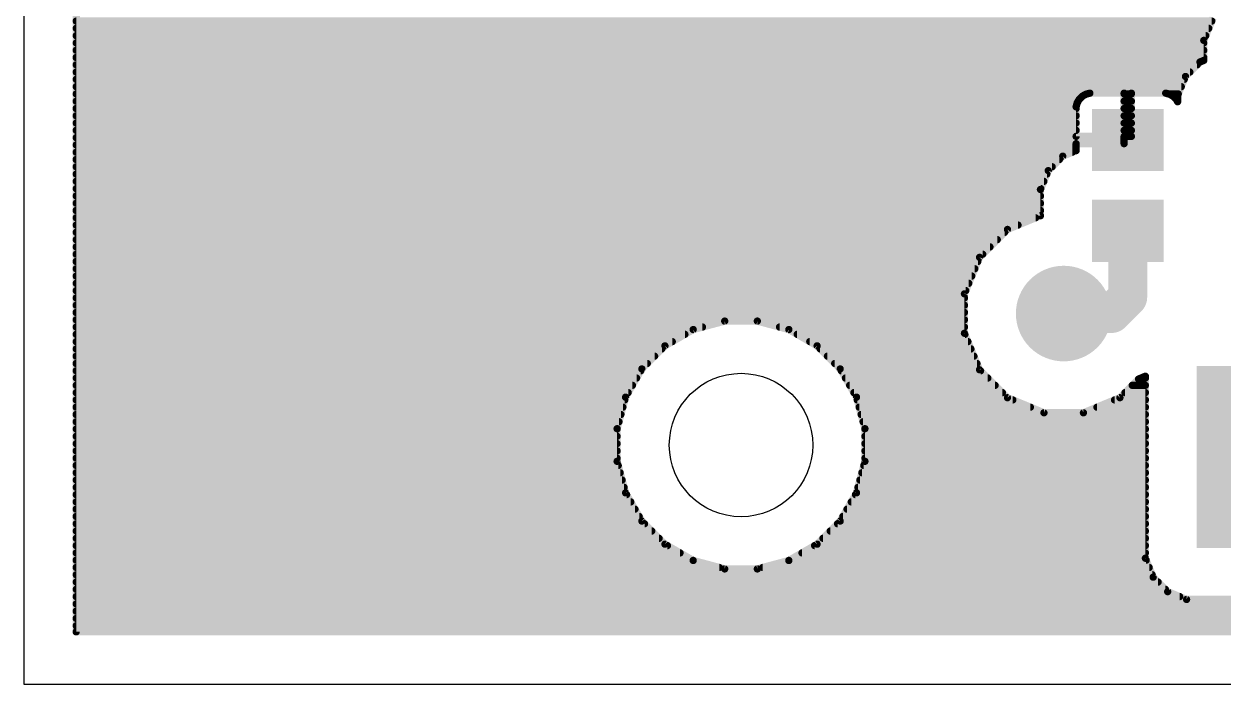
# Model space of a CAD drawing. Extents: x 0 to 75, y 0 to 35.
# Drawn here: x 0 to 25.08, y 0 to 13.81 of the extents above; entities that cross this region are included whole.
import ezdxf

# ---------------------------------------------------------------- set-up
doc = ezdxf.new("R2010")
doc.units = 0
for name, color, linetype in [('1', 12, 'CONTINUOUS'), ('18', 110, 'CONTINUOUS'), ('20', 31, 'CONTINUOUS')]:
    doc.layers.add(name, color=color, linetype=linetype)

# ---------------------------------------------------------------- blocks, each defined once
blk = doc.blocks.new('RECT')
blk.add_solid([(-0.5, -0.5), (0.5, -0.5), (-0.5, 0.5), (0.5, 0.5)])
blk = doc.blocks.new('ROUNDV')
at = {"const_width": 0.5}
blk.add_lwpolyline([(0, -0.25, 1), (0, 0.25, 1), (0, -0.25)], format="xyb", dxfattribs=at)

msp = doc.modelspace()

# ---------------------------------------------------------------- linework, layer by layer
at = {"layer": '1'}
for points, const_width in [([(1.0922, 1.0922), (1.0922, 33.9078)], 0.1524), ([(1.0922, 13.8684), (24.8479, 13.8684)], 0.1524), ([(24.8754, 13.9347), (24.6806, 13.4645)], 0.1524), ([(1.0922, 13.716), (24.7848, 13.716)], 0.1524), ([(1.0922, 13.5636), (24.7217, 13.5636)], 0.1524), ([(1.0922, 13.4112), (24.6806, 13.4112)], 0.1524), ([(1.0922, 13.2588), (24.6806, 13.2588)], 0.1524), ([(24.6806, 13.4645), (24.6806, 13.0456)], 0.1524), ([(1.0922, 13.1064), (24.6806, 13.1064)], 0.1524), ([(24.6004, 13.0124), (24.2976, 12.7096)], 0.1524), ([(24.6806, 13.0456), (24.6004, 13.0124)], 0.1524), ([(1.0922, 12.954), (24.542, 12.954)], 0.1524), ([(1.0922, 12.8016), (24.3896, 12.8016)], 0.1524), ([(1.0922, 12.6492), (24.2726, 12.6492)], 0.1524), ([(1.0922, 12.4968), (24.2095, 12.4968)], 0.1524), ([(24.2976, 12.7096), (24.1338, 12.3141)], 0.1524), ([(1.0922, 12.3444), (22.2376, 12.3444)], 0.1524), ([(22.0758, 12.2327), (22.0323, 12.1575)], 0.1524), ([(22.1373, 12.2942), (22.0758, 12.2327)], 0.1524), ([(22.2125, 12.3377), (22.1373, 12.2942)], 0.1524), ([(22.2965, 12.3602), (22.2125, 12.3377)], 0.1524), ([(23.0138, 12.3602), (22.2965, 12.3602)], 0.1524), ([(23.0138, 11.4562), (23.0138, 12.3602)], 0.1524), ([(23.0138, 12.3444), (23.1662, 12.3444)], 0.1524), ([(23.8835, 12.3602), (23.1662, 12.3602)], 0.1524), ([(23.1662, 12.3602), (23.1662, 11.4562)], 0.1524), ([(23.9674, 12.3377), (23.8835, 12.3602)], 0.1524), ([(23.9424, 12.3444), (24.1464, 12.3444)], 0.1524), ([(24.0427, 12.2942), (23.9674, 12.3377)], 0.1524), ([(24.1042, 12.2327), (24.0427, 12.2942)], 0.1524), ([(24.1338, 12.1815), (24.1042, 12.2327)], 0.1524), ([(24.1338, 12.3141), (24.1338, 12.1815)], 0.1524), ([(1.0922, 12.192), (22.0523, 12.192)], 0.1524), ([(1.0922, 12.0396), (22.0098, 12.0396)], 0.1524), ([(22.0323, 12.1575), (22.0098, 12.0735)], 0.1524), ([(22.0098, 12.0735), (22.0098, 11.4562)], 0.1524), ([(23.0138, 12.192), (23.1662, 12.192)], 0.1524), ([(23.0138, 12.0396), (23.1662, 12.0396)], 0.1524), ([(24.1277, 12.192), (24.1338, 12.192)], 0.1524), ([(1.0922, 11.8872), (22.0098, 11.8872)], 0.1524), ([(1.0922, 11.7348), (22.0098, 11.7348)], 0.1524), ([(23.0138, 11.8872), (23.1662, 11.8872)], 0.1524), ([(23.0138, 11.7348), (23.1662, 11.7348)], 0.1524), ([(1.0922, 11.5824), (22.0098, 11.5824)], 0.1524), ([(23.0138, 11.5824), (23.1662, 11.5824)], 0.1524), ([(1.0922, 11.43), (23.0138, 11.43)], 0.1524), ([(1.0922, 11.2776), (22.0098, 11.2776)], 0.1524), ([(22.0098, 11.4562), (23.0138, 11.4562)], 0.1524), ([(23.0138, 11.3038), (22.0098, 11.3038)], 0.1524), ([(22.0098, 11.3038), (22.0098, 11.1581)], 0.1524), ([(23.1662, 11.4562), (23.0138, 11.4562)], 0.1524), ([(23.0138, 11.4562), (23.0138, 11.3038)], 0.1524), ([(1.0922, 11.1252), (21.9304, 11.1252)], 0.1524), ([(1.0922, 10.9728), (21.6608, 10.9728)], 0.1524), ([(21.7304, 11.0424), (21.4276, 10.7396)], 0.1524), ([(22.0098, 11.1581), (21.7304, 11.0424)], 0.1524), ([(1.0922, 10.8204), (21.5084, 10.8204)], 0.1524), ([(21.4276, 10.7396), (21.2638, 10.3441)], 0.1524), ([(1.0922, 10.668), (21.398, 10.668)], 0.1524), ([(1.0922, 10.5156), (21.3349, 10.5156)], 0.1524), ([(1.0922, 10.3632), (21.2717, 10.3632)], 0.1524), ([(1.0922, 10.2108), (21.2638, 10.2108)], 0.1524), ([(21.2638, 10.3441), (21.2638, 9.7959)], 0.1524), ([(1.0922, 10.0584), (21.2638, 10.0584)], 0.1524), ([(1.0922, 9.906), (21.2638, 9.906)], 0.1524), ([(1.0922, 9.7536), (21.1618, 9.7536)], 0.1524), ([(21.2638, 9.7959), (20.5739, 9.5101)], 0.1524), ([(23.09, 8.09), (23.09, 9.48)], 0.8128), ([(1.0922, 9.6012), (20.7938, 9.6012)], 0.1524), ([(20.5739, 9.5101), (19.9899, 8.9261)], 0.1524), ([(1.0922, 9.4488), (20.5126, 9.4488)], 0.1524), ([(1.0922, 9.2964), (20.3602, 9.2964)], 0.1524), ([(1.0922, 9.144), (20.2078, 9.144)], 0.1524), ([(1.0922, 8.9916), (20.0554, 8.9916)], 0.1524), ([(1.0922, 8.8392), (19.9539, 8.8392)], 0.1524), ([(19.9899, 8.9261), (19.6738, 8.163)], 0.1524), ([(1.0922, 8.6868), (19.8908, 8.6868)], 0.1524), ([(1.0922, 8.5344), (19.8276, 8.5344)], 0.1524), ([(1.0922, 8.382), (19.7645, 8.382)], 0.1524), ([(1.0922, 8.2296), (19.7014, 8.2296)], 0.1524), ([(22.75, 7.75), (23.09, 8.09)], 0.8128), ([(1.0922, 8.0772), (19.6738, 8.0772)], 0.1524), ([(19.6738, 8.163), (19.6738, 7.337)], 0.1524), ([(21.75, 7.75), (22.75, 7.75)], 0.8128), ([(1.0922, 7.9248), (19.6738, 7.9248)], 0.1524), ([(1.0922, 7.7724), (19.6738, 7.7724)], 0.1524), ([(1.0922, 7.62), (19.6738, 7.62)], 0.1524), ([(1.0922, 7.4676), (14.1937, 7.4676)], 0.1524), ([(14.6587, 7.5922), (13.9994, 7.4155)], 0.1524), ([(15.3413, 7.5922), (14.6587, 7.5922)], 0.1524), ([(16.0006, 7.4155), (15.3413, 7.5922)], 0.1524), ([(15.8063, 7.4676), (19.6738, 7.4676)], 0.1524), ([(1.0922, 7.3152), (13.8256, 7.3152)], 0.1524), ([(13.9994, 7.4155), (13.4084, 7.0743)], 0.1524), ([(16.5916, 7.0743), (16.0006, 7.4155)], 0.1524), ([(16.1744, 7.3152), (19.6828, 7.3152)], 0.1524), ([(19.6738, 7.337), (19.9899, 6.5739)], 0.1524), ([(1.0922, 7.1628), (13.5617, 7.1628)], 0.1524), ([(1.0922, 7.0104), (13.3445, 7.0104)], 0.1524), ([(13.4084, 7.0743), (12.9257, 6.5916)], 0.1524), ([(16.4383, 7.1628), (19.746, 7.1628)], 0.1524), ([(17.0743, 6.5916), (16.5916, 7.0743)], 0.1524), ([(16.6555, 7.0104), (19.8091, 7.0104)], 0.1524), ([(1.0922, 6.858), (13.1921, 6.858)], 0.1524), ([(1.0922, 6.7056), (13.0397, 6.7056)], 0.1524), ([(16.8079, 6.858), (19.8722, 6.858)], 0.1524), ([(16.9603, 6.7056), (19.9353, 6.7056)], 0.1524), ([(1.0922, 6.5532), (12.9035, 6.5532)], 0.1524), ([(12.9257, 6.5916), (12.5845, 6.0006)], 0.1524), ([(17.4155, 6.0006), (17.0743, 6.5916)], 0.1524), ([(17.0965, 6.5532), (20.0106, 6.5532)], 0.1524), ([(19.9899, 6.5739), (20.5739, 5.9899)], 0.1524), ([(1.0922, 6.4008), (12.8155, 6.4008)], 0.1524), ([(1.0922, 6.2484), (12.7276, 6.2484)], 0.1524), ([(17.1845, 6.4008), (20.163, 6.4008)], 0.1524), ([(17.2724, 6.2484), (20.3154, 6.2484)], 0.1524), ([(22.9261, 5.9899), (23.3158, 6.3796)], 0.1524), ([(23.1846, 6.2484), (23.4586, 6.2484)], 0.1524), ([(23.3158, 6.3796), (23.4586, 6.4388)], 0.1524), ([(23.367, 6.4008), (23.4586, 6.4008)], 0.1524), ([(23.4586, 6.4388), (23.4586, 2.6309)], 0.1524), ([(1.0922, 6.096), (12.6396, 6.096)], 0.1524), ([(12.5845, 6.0006), (12.4078, 5.3413)], 0.1524), ([(17.3604, 6.096), (20.4678, 6.096)], 0.1524), ([(17.5922, 5.3413), (17.4155, 6.0006)], 0.1524), ([(20.5739, 5.9899), (21.337, 5.6738)], 0.1524), ([(22.163, 5.6738), (22.9261, 5.9899)], 0.1524), ([(23.0322, 6.096), (23.4586, 6.096)], 0.1524), ([(1.0922, 5.9436), (12.5692, 5.9436)], 0.1524), ([(1.0922, 5.7912), (12.5284, 5.7912)], 0.1524), ([(17.4308, 5.9436), (20.6857, 5.9436)], 0.1524), ([(17.4716, 5.7912), (21.0536, 5.7912)], 0.1524), ([(22.4464, 5.7912), (23.4586, 5.7912)], 0.1524), ([(22.8143, 5.9436), (23.4586, 5.9436)], 0.1524), ([(1.0922, 5.6388), (12.4875, 5.6388)], 0.1524), ([(1.0922, 5.4864), (12.4467, 5.4864)], 0.1524), ([(17.5125, 5.6388), (23.4586, 5.6388)], 0.1524), ([(17.5533, 5.4864), (23.4586, 5.4864)], 0.1524), ([(21.337, 5.6738), (22.163, 5.6738)], 0.1524), ([(1.0922, 5.334), (12.4078, 5.334)], 0.1524), ([(12.4078, 5.3413), (12.4078, 4.6587)], 0.1524), ([(17.5922, 4.6587), (17.5922, 5.3413)], 0.1524), ([(17.5922, 5.334), (23.4586, 5.334)], 0.1524), ([(1.0922, 5.1816), (12.4078, 5.1816)], 0.1524), ([(1.0922, 5.0292), (12.4078, 5.0292)], 0.1524), ([(17.5922, 5.1816), (23.4586, 5.1816)], 0.1524), ([(17.5922, 5.0292), (23.4586, 5.0292)], 0.1524), ([(1.0922, 4.8768), (12.4078, 4.8768)], 0.1524), ([(1.0922, 4.7244), (12.4078, 4.7244)], 0.1524), ([(17.5922, 4.8768), (23.4586, 4.8768)], 0.1524), ([(17.5922, 4.7244), (23.4586, 4.7244)], 0.1524), ([(1.0922, 4.572), (12.431, 4.572)], 0.1524), ([(12.4078, 4.6587), (12.5845, 3.9994)], 0.1524), ([(17.4155, 3.9994), (17.5922, 4.6587)], 0.1524), ([(17.569, 4.572), (23.4586, 4.572)], 0.1524), ([(1.0922, 4.4196), (12.4719, 4.4196)], 0.1524), ([(1.0922, 4.2672), (12.5127, 4.2672)], 0.1524), ([(17.4873, 4.2672), (23.4586, 4.2672)], 0.1524), ([(17.5281, 4.4196), (23.4586, 4.4196)], 0.1524), ([(1.0922, 4.1148), (12.5535, 4.1148)], 0.1524), ([(1.0922, 3.9624), (12.6058, 3.9624)], 0.1524), ([(12.5845, 3.9994), (12.9257, 3.4083)], 0.1524), ([(17.0743, 3.4083), (17.4155, 3.9994)], 0.1524), ([(17.3942, 3.9624), (23.4586, 3.9624)], 0.1524), ([(17.4465, 4.1148), (23.4586, 4.1148)], 0.1524), ([(1.0922, 3.81), (12.6938, 3.81)], 0.1524), ([(17.3062, 3.81), (23.4586, 3.81)], 0.1524), ([(1.0922, 3.6576), (12.7818, 3.6576)], 0.1524), ([(1.0922, 3.5052), (12.8698, 3.5052)], 0.1524), ([(17.1302, 3.5052), (23.4586, 3.5052)], 0.1524), ([(17.2182, 3.6576), (23.4586, 3.6576)], 0.1524), ([(1.0922, 3.3528), (12.9813, 3.3528)], 0.1524), ([(1.0922, 3.2004), (13.1337, 3.2004)], 0.1524), ([(12.9257, 3.4083), (13.4084, 2.9257)], 0.1524), ([(16.5916, 2.9257), (17.0743, 3.4083)], 0.1524), ([(16.8663, 3.2004), (23.4586, 3.2004)], 0.1524), ([(17.0187, 3.3528), (23.4586, 3.3528)], 0.1524), ([(1.0922, 3.048), (13.2861, 3.048)], 0.1524), ([(16.7139, 3.048), (23.4586, 3.048)], 0.1524), ([(1.0922, 2.8956), (13.4605, 2.8956)], 0.1524), ([(1.0922, 2.7432), (13.7245, 2.7432)], 0.1524), ([(13.4084, 2.9257), (13.9994, 2.5845)], 0.1524), ([(16.0006, 2.5845), (16.5916, 2.9257)], 0.1524), ([(16.2755, 2.7432), (23.4586, 2.7432)], 0.1524), ([(16.5395, 2.8956), (23.4586, 2.8956)], 0.1524), ([(1.0922, 2.5908), (13.9885, 2.5908)], 0.1524), ([(1.0922, 2.4384), (14.5445, 2.4384)], 0.1524), ([(13.9994, 2.5845), (14.6587, 2.4078)], 0.1524), ([(15.3413, 2.4078), (16.0006, 2.5845)], 0.1524), ([(15.4555, 2.4384), (23.5383, 2.4384)], 0.1524), ([(16.0115, 2.5908), (23.4752, 2.5908)], 0.1524), ([(23.4586, 2.6309), (23.6224, 2.2354)], 0.1524), ([(1.0922, 2.286), (23.6015, 2.286)], 0.1524), ([(14.6587, 2.4078), (15.3413, 2.4078)], 0.1524), ([(23.6224, 2.2354), (23.9252, 1.9326)], 0.1524), ([(1.0922, 2.1336), (23.7242, 2.1336)], 0.1524), ([(1.0922, 1.9812), (23.8766, 1.9812)], 0.1524), ([(23.9252, 1.9326), (24.3207, 1.7688)], 0.1524), ([(1.0922, 1.8288), (24.1759, 1.8288)], 0.1524), ([(24.3207, 1.7688), (26.6793, 1.7688)], 0.1524), ([(1.0922, 1.6764), (73.9078, 1.6764)], 0.1524), ([(1.0922, 1.524), (73.9078, 1.524)], 0.1524), ([(1.0922, 1.3716), (73.9078, 1.3716)], 0.1524), ([(1.0922, 1.2192), (73.9078, 1.2192)], 0.1524), ([(73.9078, 1.0922), (1.0922, 1.0922)], 0.1524)]:
    msp.add_lwpolyline(points, dxfattribs=dict(at, const_width=const_width))
for points, const_width in [([(1.0922, 13.9065, 1), (1.0922, 13.8303)], 0.0762), ([(24.8479, 13.8303, 1), (24.8479, 13.9065)], 0.0762), ([(1.0922, 13.7541, 1), (1.0922, 13.6779)], 0.0762), ([(1.0922, 13.6017, 1), (1.0922, 13.5255)], 0.0762), ([(24.7217, 13.5255, 1), (24.7217, 13.6017)], 0.0762), ([(24.7848, 13.6779, 1), (24.7848, 13.7541)], 0.0762), ([(1.0922, 13.4493, 1), (1.0922, 13.3731)], 0.0762), ([(1.0922, 13.2969, 1), (1.0922, 13.2207)], 0.0762), ([(24.7187, 13.4645, 1), (24.6425, 13.4645)], 0.0762), ([(24.6454, 13.4791, 1), (24.7158, 13.4499)], 0.0762), ([(24.6806, 13.3731, 1), (24.6806, 13.4493)], 0.0762), ([(24.6806, 13.2207, 1), (24.6806, 13.2969)], 0.0762), ([(1.0922, 13.1445, 1), (1.0922, 13.0683)], 0.0762), ([(24.5858, 13.0476, 1), (24.615, 12.9772)], 0.0762), ([(24.6273, 12.9854, 1), (24.5734, 13.0393)], 0.0762), ([(24.6425, 13.0456, 1), (24.7187, 13.0456)], 0.0762), ([(24.6952, 13.0104, 1), (24.666, 13.0808)], 0.0762), ([(24.6806, 13.0683, 1), (24.6806, 13.1445)], 0.0762), ([(1.0922, 12.9921, 1), (1.0922, 12.9159)], 0.0762), ([(1.0922, 12.8397, 1), (1.0922, 12.7635)], 0.0762), ([(24.3896, 12.7635, 1), (24.3896, 12.8397)], 0.0762), ([(24.542, 12.9159, 1), (24.542, 12.9921)], 0.0762), ([(1.0922, 12.6873, 1), (1.0922, 12.6111)], 0.0762), ([(1.0922, 12.5349, 1), (1.0922, 12.4587)], 0.0762), ([(24.2095, 12.4587, 1), (24.2095, 12.5349)], 0.0762), ([(24.2707, 12.7366, 1), (24.3246, 12.6827)], 0.0762), ([(24.3328, 12.695, 1), (24.2624, 12.7242)], 0.0762), ([(24.2726, 12.6111, 1), (24.2726, 12.6873)], 0.0762), ([(1.0922, 12.3825, 1), (1.0922, 12.3063)], 0.0762), ([(22.0488, 12.2597, 1), (22.1027, 12.2058)], 0.0762), ([(22.1088, 12.2137, 1), (22.0428, 12.2518)], 0.0762), ([(22.1182, 12.3272, 1), (22.1563, 12.2612)], 0.0762), ([(22.1642, 12.2673, 1), (22.1103, 12.3212)], 0.0762), ([(22.2027, 12.3745, 1), (22.2224, 12.3009)], 0.0762), ([(22.2316, 12.3047, 1), (22.1935, 12.3707)], 0.0762), ([(22.2376, 12.3063, 1), (22.2376, 12.3825)], 0.0762), ([(22.2965, 12.3983, 1), (22.2965, 12.3221)], 0.0762), ([(22.3064, 12.3234, 1), (22.2867, 12.397)], 0.0762), ([(23.0519, 12.3602, 1), (22.9757, 12.3602)], 0.0762), ([(23.0138, 12.3825, 1), (23.0138, 12.3063)], 0.0762), ([(23.0138, 12.3221, 1), (23.0138, 12.3983)], 0.0762), ([(23.1662, 12.3983, 1), (23.1662, 12.3221)], 0.0762), ([(23.2043, 12.3602, 1), (23.1281, 12.3602)], 0.0762), ([(23.1662, 12.3063, 1), (23.1662, 12.3825)], 0.0762), ([(23.8933, 12.397, 1), (23.8736, 12.3234)], 0.0762), ([(23.8835, 12.3221, 1), (23.8835, 12.3983)], 0.0762), ([(23.9424, 12.3825, 1), (23.9424, 12.3063)], 0.0762), ([(23.9865, 12.3707, 1), (23.9484, 12.3047)], 0.0762), ([(23.9576, 12.3009, 1), (23.9773, 12.3745)], 0.0762), ([(24.0697, 12.3212, 1), (24.0158, 12.2673)], 0.0762), ([(24.0237, 12.2612, 1), (24.0618, 12.3272)], 0.0762), ([(24.1372, 12.2518, 1), (24.0712, 12.2137)], 0.0762), ([(24.0773, 12.2058, 1), (24.1312, 12.2597)], 0.0762), ([(24.1719, 12.3141, 1), (24.0957, 12.3141)], 0.0762), ([(24.0986, 12.3286, 1), (24.169, 12.2995)], 0.0762), ([(24.1464, 12.3063, 1), (24.1464, 12.3825)], 0.0762), ([(1.0922, 12.2301, 1), (1.0922, 12.1539)], 0.0762), ([(1.0922, 12.0777, 1), (1.0922, 12.0015)], 0.0762), ([(22.0479, 12.0735, 1), (21.9717, 12.0735)], 0.0762), ([(21.973, 12.0833, 1), (22.0466, 12.0636)], 0.0762), ([(21.9993, 12.1765, 1), (22.0653, 12.1384)], 0.0762), ([(22.0691, 12.1476, 1), (21.9955, 12.1673)], 0.0762), ([(22.0098, 12.0015, 1), (22.0098, 12.0777)], 0.0762), ([(22.0523, 12.1539, 1), (22.0523, 12.2301)], 0.0762), ([(23.0138, 12.2301, 1), (23.0138, 12.1539)], 0.0762), ([(23.0138, 12.0777, 1), (23.0138, 12.0015)], 0.0762), ([(23.1662, 12.1539, 1), (23.1662, 12.2301)], 0.0762), ([(23.1662, 12.0015, 1), (23.1662, 12.0777)], 0.0762), ([(24.1277, 12.2301, 1), (24.1277, 12.1539)], 0.0762), ([(24.0957, 12.1815, 1), (24.1719, 12.1815)], 0.0762), ([(24.1008, 12.1625, 1), (24.1668, 12.2006)], 0.0762), ([(24.1338, 12.1539, 1), (24.1338, 12.2301)], 0.0762), ([(1.0922, 11.9253, 1), (1.0922, 11.8491)], 0.0762), ([(1.0922, 11.7729, 1), (1.0922, 11.6967)], 0.0762), ([(22.0098, 11.8491, 1), (22.0098, 11.9253)], 0.0762), ([(22.0098, 11.6967, 1), (22.0098, 11.7729)], 0.0762), ([(23.0138, 11.9253, 1), (23.0138, 11.8491)], 0.0762), ([(23.0138, 11.7729, 1), (23.0138, 11.6967)], 0.0762), ([(23.1662, 11.8491, 1), (23.1662, 11.9253)], 0.0762), ([(23.1662, 11.6967, 1), (23.1662, 11.7729)], 0.0762), ([(1.0922, 11.6205, 1), (1.0922, 11.5443)], 0.0762), ([(22.0098, 11.5443, 1), (22.0098, 11.6205)], 0.0762), ([(23.0138, 11.6205, 1), (23.0138, 11.5443)], 0.0762), ([(23.1662, 11.5443, 1), (23.1662, 11.6205)], 0.0762), ([(1.0922, 11.4681, 1), (1.0922, 11.3919)], 0.0762), ([(1.0922, 11.3157, 1), (1.0922, 11.2395)], 0.0762), ([(22.0098, 11.4943, 1), (22.0098, 11.4181)], 0.0762), ([(21.9717, 11.4562, 1), (22.0479, 11.4562)], 0.0762), ([(22.0098, 11.3419, 1), (22.0098, 11.2657)], 0.0762), ([(22.0479, 11.3038, 1), (21.9717, 11.3038)], 0.0762), ([(22.0098, 11.2395, 1), (22.0098, 11.3157)], 0.0762), ([(23.0138, 11.4943, 1), (23.0138, 11.4181)], 0.0762), ([(23.0519, 11.4562, 1), (22.9757, 11.4562)], 0.0762), ([(22.9757, 11.4562, 1), (23.0519, 11.4562)], 0.0762), ([(22.9757, 11.3038, 1), (23.0519, 11.3038)], 0.0762), ([(23.0138, 11.4181, 1), (23.0138, 11.4943)], 0.0762), ([(23.0138, 11.3919, 1), (23.0138, 11.4681)], 0.0762), ([(23.0138, 11.2657, 1), (23.0138, 11.3419)], 0.0762), ([(23.1281, 11.4562, 1), (23.2043, 11.4562)], 0.0762), ([(23.1662, 11.4181, 1), (23.1662, 11.4943)], 0.0762), ([(1.0922, 11.1633, 1), (1.0922, 11.0871)], 0.0762), ([(1.0922, 11.0109, 1), (1.0922, 10.9347)], 0.0762), ([(21.6608, 10.9347, 1), (21.6608, 11.0109)], 0.0762), ([(21.7158, 11.0776, 1), (21.745, 11.0072)], 0.0762), ([(21.7573, 11.0154, 1), (21.7034, 11.0693)], 0.0762), ([(21.9304, 11.0871, 1), (21.9304, 11.1633)], 0.0762), ([(21.9717, 11.1581, 1), (22.0479, 11.1581)], 0.0762), ([(22.0244, 11.1229, 1), (21.9952, 11.1933)], 0.0762), ([(1.0922, 10.8585, 1), (1.0922, 10.7823)], 0.0762), ([(21.4007, 10.7666, 1), (21.4546, 10.7127)], 0.0762), ([(21.4628, 10.725, 1), (21.3924, 10.7542)], 0.0762), ([(21.5084, 10.7823, 1), (21.5084, 10.8585)], 0.0762), ([(1.0922, 10.7061, 1), (1.0922, 10.6299)], 0.0762), ([(1.0922, 10.5537, 1), (1.0922, 10.4775)], 0.0762), ([(21.3349, 10.4775, 1), (21.3349, 10.5537)], 0.0762), ([(21.398, 10.6299, 1), (21.398, 10.7061)], 0.0762), ([(1.0922, 10.4013, 1), (1.0922, 10.3251)], 0.0762), ([(1.0922, 10.2489, 1), (1.0922, 10.1727)], 0.0762), ([(21.3019, 10.3441, 1), (21.2257, 10.3441)], 0.0762), ([(21.2286, 10.3586, 1), (21.299, 10.3295)], 0.0762), ([(21.2638, 10.1727, 1), (21.2638, 10.2489)], 0.0762), ([(21.2717, 10.3251, 1), (21.2717, 10.4013)], 0.0762), ([(1.0922, 10.0965, 1), (1.0922, 10.0203)], 0.0762), ([(21.2638, 10.0203, 1), (21.2638, 10.0965)], 0.0762), ([(1.0922, 9.9441, 1), (1.0922, 9.8679)], 0.0762), ([(1.0922, 9.7917, 1), (1.0922, 9.7155)], 0.0762), ([(21.1618, 9.7155, 1), (21.1618, 9.7917)], 0.0762), ([(21.2257, 9.7959, 1), (21.3019, 9.7959)], 0.0762), ([(21.2784, 9.7607, 1), (21.2492, 9.8311)], 0.0762), ([(21.2638, 9.8679, 1), (21.2638, 9.9441)], 0.0762), ([(23.2932, 9.48, 1), (22.8868, 9.48)], 0.4064), ([(1.0922, 9.6393, 1), (1.0922, 9.5631)], 0.0762), ([(20.5593, 9.5453, 1), (20.5885, 9.4749)], 0.0762), ([(20.6009, 9.4832, 1), (20.547, 9.5371)], 0.0762), ([(20.7938, 9.5631, 1), (20.7938, 9.6393)], 0.0762), ([(1.0922, 9.4869, 1), (1.0922, 9.4107)], 0.0762), ([(1.0922, 9.3345, 1), (1.0922, 9.2583)], 0.0762), ([(20.3602, 9.2583, 1), (20.3602, 9.3345)], 0.0762), ([(20.5126, 9.4107, 1), (20.5126, 9.4869)], 0.0762), ([(1.0922, 9.1821, 1), (1.0922, 9.1059)], 0.0762), ([(1.0922, 9.0297, 1), (1.0922, 8.9535)], 0.0762), ([(20.0554, 8.9535, 1), (20.0554, 9.0297)], 0.0762), ([(20.2078, 9.1059, 1), (20.2078, 9.1821)], 0.0762), ([(1.0922, 8.8773, 1), (1.0922, 8.8011)], 0.0762), ([(19.9629, 8.953, 1), (20.0168, 8.8991)], 0.0762), ([(19.9539, 8.8011, 1), (19.9539, 8.8773)], 0.0762), ([(20.0251, 8.9115, 1), (19.9547, 8.9407)], 0.0762), ([(1.0922, 8.7249, 1), (1.0922, 8.6487)], 0.0762), ([(1.0922, 8.5725, 1), (1.0922, 8.4963)], 0.0762), ([(19.8276, 8.4963, 1), (19.8276, 8.5725)], 0.0762), ([(19.8908, 8.6487, 1), (19.8908, 8.7249)], 0.0762), ([(1.0922, 8.4201, 1), (1.0922, 8.3439)], 0.0762), ([(1.0922, 8.2677, 1), (1.0922, 8.1915)], 0.0762), ([(19.7014, 8.1915, 1), (19.7014, 8.2677)], 0.0762), ([(19.7645, 8.3439, 1), (19.7645, 8.4201)], 0.0762), ([(22.8868, 8.09, 1), (23.2932, 8.09)], 0.4064), ([(23.2337, 7.9463, 1), (22.9463, 8.2337)], 0.4064), ([(1.0922, 8.1153, 1), (1.0922, 8.0391)], 0.0762), ([(19.7119, 8.163, 1), (19.6357, 8.163)], 0.0762), ([(19.6386, 8.1776, 1), (19.709, 8.1484)], 0.0762), ([(19.6738, 8.0391, 1), (19.6738, 8.1153)], 0.0762), ([(21.75, 7.9532, 1), (21.75, 7.5468)], 0.4064), ([(22.6063, 7.8937, 1), (22.8937, 7.6063)], 0.4064), ([(22.75, 7.5468, 1), (22.75, 7.9532)], 0.4064), ([(1.0922, 7.9629, 1), (1.0922, 7.8867)], 0.0762), ([(1.0922, 7.8105, 1), (1.0922, 7.7343)], 0.0762), ([(19.6738, 7.8867, 1), (19.6738, 7.9629)], 0.0762), ([(19.6738, 7.7343, 1), (19.6738, 7.8105)], 0.0762), ([(1.0922, 7.6581, 1), (1.0922, 7.5819)], 0.0762), ([(1.0922, 7.5057, 1), (1.0922, 7.4295)], 0.0762), ([(14.1937, 7.4295, 1), (14.1937, 7.5057)], 0.0762), ([(14.6587, 7.6303, 1), (14.6587, 7.5541)], 0.0762), ([(14.6686, 7.5554, 1), (14.6489, 7.629)], 0.0762), ([(15.3511, 7.629, 1), (15.3314, 7.5554)], 0.0762), ([(15.3413, 7.5541, 1), (15.3413, 7.6303)], 0.0762), ([(15.8063, 7.5057, 1), (15.8063, 7.4295)], 0.0762), ([(19.6738, 7.5819, 1), (19.6738, 7.6581)], 0.0762), ([(19.6738, 7.4295, 1), (19.6738, 7.5057)], 0.0762), ([(1.0922, 7.3533, 1), (1.0922, 7.2771)], 0.0762), ([(13.8256, 7.2771, 1), (13.8256, 7.3533)], 0.0762), ([(13.9896, 7.4523, 1), (14.0093, 7.3787)], 0.0762), ([(14.0185, 7.3825, 1), (13.9804, 7.4485)], 0.0762), ([(16.0196, 7.4485, 1), (15.9815, 7.3825)], 0.0762), ([(15.9907, 7.3787, 1), (16.0104, 7.4523)], 0.0762), ([(16.1744, 7.3533, 1), (16.1744, 7.2771)], 0.0762), ([(19.709, 7.3516, 1), (19.6386, 7.3224)], 0.0762), ([(19.6357, 7.337, 1), (19.7119, 7.337)], 0.0762), ([(19.6828, 7.2771, 1), (19.6828, 7.3533)], 0.0762), ([(1.0922, 7.2009, 1), (1.0922, 7.1247)], 0.0762), ([(1.0922, 7.0485, 1), (1.0922, 6.9723)], 0.0762), ([(13.3445, 6.9723, 1), (13.3445, 7.0485)], 0.0762), ([(13.3893, 7.1073, 1), (13.4274, 7.0413)], 0.0762), ([(13.4353, 7.0473, 1), (13.3814, 7.1012)], 0.0762), ([(13.5617, 7.1247, 1), (13.5617, 7.2009)], 0.0762), ([(16.4383, 7.2009, 1), (16.4383, 7.1247)], 0.0762), ([(16.6186, 7.1012, 1), (16.5647, 7.0473)], 0.0762), ([(16.5726, 7.0413, 1), (16.6107, 7.1073)], 0.0762), ([(16.6555, 7.0485, 1), (16.6555, 6.9723)], 0.0762), ([(19.746, 7.1247, 1), (19.746, 7.2009)], 0.0762), ([(19.8091, 6.9723, 1), (19.8091, 7.0485)], 0.0762), ([(1.0922, 6.8961, 1), (1.0922, 6.8199)], 0.0762), ([(1.0922, 6.7437, 1), (1.0922, 6.6675)], 0.0762), ([(13.0397, 6.6675, 1), (13.0397, 6.7437)], 0.0762), ([(13.1921, 6.8199, 1), (13.1921, 6.8961)], 0.0762), ([(16.8079, 6.8961, 1), (16.8079, 6.8199)], 0.0762), ([(16.9603, 6.7437, 1), (16.9603, 6.6675)], 0.0762), ([(19.8722, 6.8199, 1), (19.8722, 6.8961)], 0.0762), ([(19.9353, 6.6675, 1), (19.9353, 6.7437)], 0.0762), ([(1.0922, 6.5913, 1), (1.0922, 6.5151)], 0.0762), ([(12.8988, 6.6186, 1), (12.9527, 6.5647)], 0.0762), ([(12.9587, 6.5726, 1), (12.8927, 6.6107)], 0.0762), ([(12.9035, 6.5151, 1), (12.9035, 6.5913)], 0.0762), ([(17.1073, 6.6107, 1), (17.0413, 6.5726)], 0.0762), ([(17.0473, 6.5647, 1), (17.1012, 6.6186)], 0.0762), ([(17.0965, 6.5913, 1), (17.0965, 6.5151)], 0.0762), ([(20.0168, 6.6009, 1), (19.9629, 6.547)], 0.0762), ([(19.9547, 6.5593, 1), (20.0251, 6.5885)], 0.0762), ([(20.0106, 6.5151, 1), (20.0106, 6.5913)], 0.0762), ([(1.0922, 6.4389, 1), (1.0922, 6.3627)], 0.0762), ([(1.0922, 6.2865, 1), (1.0922, 6.2103)], 0.0762), ([(12.7276, 6.2103, 1), (12.7276, 6.2865)], 0.0762), ([(12.8155, 6.3627, 1), (12.8155, 6.4389)], 0.0762), ([(17.1845, 6.4389, 1), (17.1845, 6.3627)], 0.0762), ([(17.2724, 6.2865, 1), (17.2724, 6.2103)], 0.0762), ([(20.163, 6.3627, 1), (20.163, 6.4389)], 0.0762), ([(20.3154, 6.2103, 1), (20.3154, 6.2865)], 0.0762), ([(23.1846, 6.2865, 1), (23.1846, 6.2103)], 0.0762), ([(23.3012, 6.4148, 1), (23.3304, 6.3444)], 0.0762), ([(23.3427, 6.3527, 1), (23.2889, 6.4065)], 0.0762), ([(23.367, 6.4389, 1), (23.367, 6.3627)], 0.0762), ([(23.4967, 6.4388, 1), (23.4205, 6.4388)], 0.0762), ([(23.4732, 6.4036, 1), (23.444, 6.474)], 0.0762), ([(23.4586, 6.3627, 1), (23.4586, 6.4389)], 0.0762), ([(23.4586, 6.2103, 1), (23.4586, 6.2865)], 0.0762), ([(1.0922, 6.1341, 1), (1.0922, 6.0579)], 0.0762), ([(12.5515, 6.0196, 1), (12.6174, 5.9815)], 0.0762), ([(12.6213, 5.9907, 1), (12.5477, 6.0104)], 0.0762), ([(12.6396, 6.0579, 1), (12.6396, 6.1341)], 0.0762), ([(17.3604, 6.1341, 1), (17.3604, 6.0579)], 0.0762), ([(17.4523, 6.0104, 1), (17.3787, 5.9907)], 0.0762), ([(17.3825, 5.9815, 1), (17.4485, 6.0196)], 0.0762), ([(20.4678, 6.0579, 1), (20.4678, 6.1341)], 0.0762), ([(20.5885, 6.0251, 1), (20.5593, 5.9547)], 0.0762), ([(20.547, 5.9629, 1), (20.6009, 6.0168)], 0.0762), ([(22.8991, 6.0168, 1), (22.953, 5.9629)], 0.0762), ([(22.9407, 5.9547, 1), (22.9115, 6.0251)], 0.0762), ([(23.0322, 6.1341, 1), (23.0322, 6.0579)], 0.0762), ([(23.4586, 6.0579, 1), (23.4586, 6.1341)], 0.0762), ([(1.0922, 5.9817, 1), (1.0922, 5.9055)], 0.0762), ([(1.0922, 5.8293, 1), (1.0922, 5.7531)], 0.0762), ([(12.5284, 5.7531, 1), (12.5284, 5.8293)], 0.0762), ([(12.5692, 5.9055, 1), (12.5692, 5.9817)], 0.0762), ([(17.4308, 5.9817, 1), (17.4308, 5.9055)], 0.0762), ([(17.4716, 5.8293, 1), (17.4716, 5.7531)], 0.0762), ([(20.6857, 5.9055, 1), (20.6857, 5.9817)], 0.0762), ([(21.0536, 5.7531, 1), (21.0536, 5.8293)], 0.0762), ([(22.4464, 5.8293, 1), (22.4464, 5.7531)], 0.0762), ([(22.8143, 5.9817, 1), (22.8143, 5.9055)], 0.0762), ([(23.4586, 5.9055, 1), (23.4586, 5.9817)], 0.0762), ([(23.4586, 5.7531, 1), (23.4586, 5.8293)], 0.0762), ([(1.0922, 5.6769, 1), (1.0922, 5.6007)], 0.0762), ([(1.0922, 5.5245, 1), (1.0922, 5.4483)], 0.0762), ([(12.4467, 5.4483, 1), (12.4467, 5.5245)], 0.0762), ([(12.4875, 5.6007, 1), (12.4875, 5.6769)], 0.0762), ([(17.5125, 5.6769, 1), (17.5125, 5.6007)], 0.0762), ([(17.5533, 5.5245, 1), (17.5533, 5.4483)], 0.0762), ([(21.337, 5.7119, 1), (21.337, 5.6357)], 0.0762), ([(21.3224, 5.6386, 1), (21.3516, 5.709)], 0.0762), ([(22.1484, 5.709, 1), (22.1776, 5.6386)], 0.0762), ([(22.163, 5.6357, 1), (22.163, 5.7119)], 0.0762), ([(23.4586, 5.6007, 1), (23.4586, 5.6769)], 0.0762), ([(23.4586, 5.4483, 1), (23.4586, 5.5245)], 0.0762), ([(1.0922, 5.3721, 1), (1.0922, 5.2959)], 0.0762), ([(12.4459, 5.3413, 1), (12.3697, 5.3413)], 0.0762), ([(12.371, 5.3511, 1), (12.4446, 5.3314)], 0.0762), ([(12.4078, 5.2959, 1), (12.4078, 5.3721)], 0.0762), ([(17.6303, 5.3413, 1), (17.5541, 5.3413)], 0.0762), ([(17.5922, 5.3721, 1), (17.5922, 5.2959)], 0.0762), ([(17.5554, 5.3314, 1), (17.629, 5.3511)], 0.0762), ([(23.4586, 5.2959, 1), (23.4586, 5.3721)], 0.0762), ([(1.0922, 5.2197, 1), (1.0922, 5.1435)], 0.0762), ([(1.0922, 5.0673, 1), (1.0922, 4.9911)], 0.0762), ([(12.4078, 5.1435, 1), (12.4078, 5.2197)], 0.0762), ([(12.4078, 4.9911, 1), (12.4078, 5.0673)], 0.0762), ([(17.5922, 5.2197, 1), (17.5922, 5.1435)], 0.0762), ([(17.5922, 5.0673, 1), (17.5922, 4.9911)], 0.0762), ([(23.4586, 5.1435, 1), (23.4586, 5.2197)], 0.0762), ([(23.4586, 4.9911, 1), (23.4586, 5.0673)], 0.0762), ([(1.0922, 4.9149, 1), (1.0922, 4.8387)], 0.0762), ([(1.0922, 4.7625, 1), (1.0922, 4.6863)], 0.0762), ([(12.4078, 4.8387, 1), (12.4078, 4.9149)], 0.0762), ([(12.4078, 4.6863, 1), (12.4078, 4.7625)], 0.0762), ([(17.5922, 4.9149, 1), (17.5922, 4.8387)], 0.0762), ([(17.5922, 4.7625, 1), (17.5922, 4.6863)], 0.0762), ([(23.4586, 4.8387, 1), (23.4586, 4.9149)], 0.0762), ([(23.4586, 4.6863, 1), (23.4586, 4.7625)], 0.0762), ([(1.0922, 4.6101, 1), (1.0922, 4.5339)], 0.0762), ([(12.4446, 4.6686, 1), (12.371, 4.6489)], 0.0762), ([(12.3697, 4.6587, 1), (12.4459, 4.6587)], 0.0762), ([(12.431, 4.5339, 1), (12.431, 4.6101)], 0.0762), ([(17.569, 4.6101, 1), (17.569, 4.5339)], 0.0762), ([(17.5541, 4.6587, 1), (17.6303, 4.6587)], 0.0762), ([(17.629, 4.6489, 1), (17.5554, 4.6686)], 0.0762), ([(23.4586, 4.5339, 1), (23.4586, 4.6101)], 0.0762), ([(1.0922, 4.4577, 1), (1.0922, 4.3815)], 0.0762), ([(1.0922, 4.3053, 1), (1.0922, 4.2291)], 0.0762), ([(12.4719, 4.3815, 1), (12.4719, 4.4577)], 0.0762), ([(12.5127, 4.2291, 1), (12.5127, 4.3053)], 0.0762), ([(17.4873, 4.3053, 1), (17.4873, 4.2291)], 0.0762), ([(17.5281, 4.4577, 1), (17.5281, 4.3815)], 0.0762), ([(23.4586, 4.3815, 1), (23.4586, 4.4577)], 0.0762), ([(23.4586, 4.2291, 1), (23.4586, 4.3053)], 0.0762), ([(1.0922, 4.1529, 1), (1.0922, 4.0767)], 0.0762), ([(1.0922, 4.0005, 1), (1.0922, 3.9243)], 0.0762), ([(12.6174, 4.0185, 1), (12.5515, 3.9804)], 0.0762), ([(12.5477, 3.9896, 1), (12.6213, 4.0093)], 0.0762), ([(12.5535, 4.0767, 1), (12.5535, 4.1529)], 0.0762), ([(12.6058, 3.9243, 1), (12.6058, 4.0005)], 0.0762), ([(17.3942, 4.0005, 1), (17.3942, 3.9243)], 0.0762), ([(17.3787, 4.0093, 1), (17.4523, 3.9896)], 0.0762), ([(17.4485, 3.9804, 1), (17.3825, 4.0185)], 0.0762), ([(17.4465, 4.1529, 1), (17.4465, 4.0767)], 0.0762), ([(23.4586, 4.0767, 1), (23.4586, 4.1529)], 0.0762), ([(23.4586, 3.9243, 1), (23.4586, 4.0005)], 0.0762), ([(1.0922, 3.8481, 1), (1.0922, 3.7719)], 0.0762), ([(12.6938, 3.7719, 1), (12.6938, 3.8481)], 0.0762), ([(17.3062, 3.8481, 1), (17.3062, 3.7719)], 0.0762), ([(23.4586, 3.7719, 1), (23.4586, 3.8481)], 0.0762), ([(1.0922, 3.6957, 1), (1.0922, 3.6195)], 0.0762), ([(1.0922, 3.5433, 1), (1.0922, 3.4671)], 0.0762), ([(12.7818, 3.6195, 1), (12.7818, 3.6957)], 0.0762), ([(12.8698, 3.4671, 1), (12.8698, 3.5433)], 0.0762), ([(17.1302, 3.5433, 1), (17.1302, 3.4671)], 0.0762), ([(17.2182, 3.6957, 1), (17.2182, 3.6195)], 0.0762), ([(23.4586, 3.6195, 1), (23.4586, 3.6957)], 0.0762), ([(23.4586, 3.4671, 1), (23.4586, 3.5433)], 0.0762), ([(1.0922, 3.3909, 1), (1.0922, 3.3147)], 0.0762), ([(1.0922, 3.2385, 1), (1.0922, 3.1623)], 0.0762), ([(12.9527, 3.4353, 1), (12.8988, 3.3814)], 0.0762), ([(12.8927, 3.3893, 1), (12.9587, 3.4274)], 0.0762), ([(12.9813, 3.3147, 1), (12.9813, 3.3909)], 0.0762), ([(13.1337, 3.1623, 1), (13.1337, 3.2385)], 0.0762), ([(16.8663, 3.2385, 1), (16.8663, 3.1623)], 0.0762), ([(17.0187, 3.3909, 1), (17.0187, 3.3147)], 0.0762), ([(17.0413, 3.4274, 1), (17.1073, 3.3893)], 0.0762), ([(17.1012, 3.3814, 1), (17.0473, 3.4353)], 0.0762), ([(23.4586, 3.3147, 1), (23.4586, 3.3909)], 0.0762), ([(23.4586, 3.1623, 1), (23.4586, 3.2385)], 0.0762), ([(1.0922, 3.0861, 1), (1.0922, 3.0099)], 0.0762), ([(13.2861, 3.0099, 1), (13.2861, 3.0861)], 0.0762), ([(16.7139, 3.0861, 1), (16.7139, 3.0099)], 0.0762), ([(23.4586, 3.0099, 1), (23.4586, 3.0861)], 0.0762), ([(1.0922, 2.9337, 1), (1.0922, 2.8575)], 0.0762), ([(1.0922, 2.7813, 1), (1.0922, 2.7051)], 0.0762), ([(13.4274, 2.9587, 1), (13.3893, 2.8927)], 0.0762), ([(13.3814, 2.8988, 1), (13.4353, 2.9527)], 0.0762), ([(13.4605, 2.8575, 1), (13.4605, 2.9337)], 0.0762), ([(13.7245, 2.7051, 1), (13.7245, 2.7813)], 0.0762), ([(16.2755, 2.7813, 1), (16.2755, 2.7051)], 0.0762), ([(16.5395, 2.9337, 1), (16.5395, 2.8575)], 0.0762), ([(16.5647, 2.9527, 1), (16.6186, 2.8988)], 0.0762), ([(16.6107, 2.8927, 1), (16.5726, 2.9587)], 0.0762), ([(23.4586, 2.8575, 1), (23.4586, 2.9337)], 0.0762), ([(23.4586, 2.7051, 1), (23.4586, 2.7813)], 0.0762), ([(1.0922, 2.6289, 1), (1.0922, 2.5527)], 0.0762), ([(1.0922, 2.4765, 1), (1.0922, 2.4003)], 0.0762), ([(14.0093, 2.6213, 1), (13.9896, 2.5477)], 0.0762), ([(13.9804, 2.5515, 1), (14.0185, 2.6174)], 0.0762), ([(13.9885, 2.5527, 1), (13.9885, 2.6289)], 0.0762), ([(14.5445, 2.4003, 1), (14.5445, 2.4765)], 0.0762), ([(15.4555, 2.4765, 1), (15.4555, 2.4003)], 0.0762), ([(15.9815, 2.6174, 1), (16.0196, 2.5515)], 0.0762), ([(16.0115, 2.6289, 1), (16.0115, 2.5527)], 0.0762), ([(16.0104, 2.5477, 1), (15.9907, 2.6213)], 0.0762), ([(23.4938, 2.6455, 1), (23.4234, 2.6163)], 0.0762), ([(23.4205, 2.6309, 1), (23.4967, 2.6309)], 0.0762), ([(23.4752, 2.5527, 1), (23.4752, 2.6289)], 0.0762), ([(23.5383, 2.4003, 1), (23.5383, 2.4765)], 0.0762), ([(1.0922, 2.3241, 1), (1.0922, 2.2479)], 0.0762), ([(14.6587, 2.4459, 1), (14.6587, 2.3697)], 0.0762), ([(14.6489, 2.371, 1), (14.6686, 2.4446)], 0.0762), ([(15.3314, 2.4446, 1), (15.3511, 2.371)], 0.0762), ([(15.3413, 2.3697, 1), (15.3413, 2.4459)], 0.0762), ([(23.6494, 2.2623, 1), (23.5955, 2.2084)], 0.0762), ([(23.5872, 2.2208, 1), (23.6576, 2.25)], 0.0762), ([(23.6015, 2.2479, 1), (23.6015, 2.3241)], 0.0762), ([(1.0922, 2.1717, 1), (1.0922, 2.0955)], 0.0762), ([(1.0922, 2.0193, 1), (1.0922, 1.9431)], 0.0762), ([(23.7242, 2.0955, 1), (23.7242, 2.1717)], 0.0762), ([(23.8766, 1.9431, 1), (23.8766, 2.0193)], 0.0762), ([(23.9398, 1.9678, 1), (23.9106, 1.8974)], 0.0762), ([(1.0922, 1.8669, 1), (1.0922, 1.7907)], 0.0762), ([(23.8982, 1.9057, 1), (23.9521, 1.9596)], 0.0762), ([(24.1759, 1.7907, 1), (24.1759, 1.8669)], 0.0762), ([(24.3207, 1.8069, 1), (24.3207, 1.7307)], 0.0762), ([(24.3061, 1.7336, 1), (24.3353, 1.804)], 0.0762), ([(1.0922, 1.7145, 1), (1.0922, 1.6383)], 0.0762), ([(1.0922, 1.5621, 1), (1.0922, 1.4859)], 0.0762), ([(1.0922, 1.4097, 1), (1.0922, 1.3335)], 0.0762), ([(1.0922, 1.2573, 1), (1.0922, 1.1811)], 0.0762), ([(1.0922, 1.1303, 1), (1.0922, 1.0541)], 0.0762), ([(1.0541, 1.0922, 1), (1.1303, 1.0922)], 0.0762)]:
    msp.add_lwpolyline(points, format="xyb", dxfattribs=dict(at, const_width=const_width))
at = {"layer": '20'}
for p, q in [((0, 35), (0, 0)), ((0, 0), (75, 0))]:
    msp.add_line(p, q, dxfattribs=at)
msp.add_circle((15, 5), 1.5, dxfattribs=at)

# ---------------------------------------------------------------- block references
at = {"layer": '1', "rotation": 270}
for p, xscale, yscale in [((23.09, 11.38), 1.3, 1.5), ((23.09, 9.48), 1.3, 1.5), ((25.5, 4.75), 3.81, 1.9304)]:
    msp.add_blockref('RECT', p, dxfattribs=dict(at, xscale=xscale, yscale=yscale))
at = {"layer": '18', "xscale": 2, "yscale": 2}
msp.add_blockref('ROUNDV', (21.75, 7.75), dxfattribs=at)
msp.add_blockref('ROUNDV', (21.75, 7.75), dxfattribs=at)

doc.saveas('drawing.dxf')
